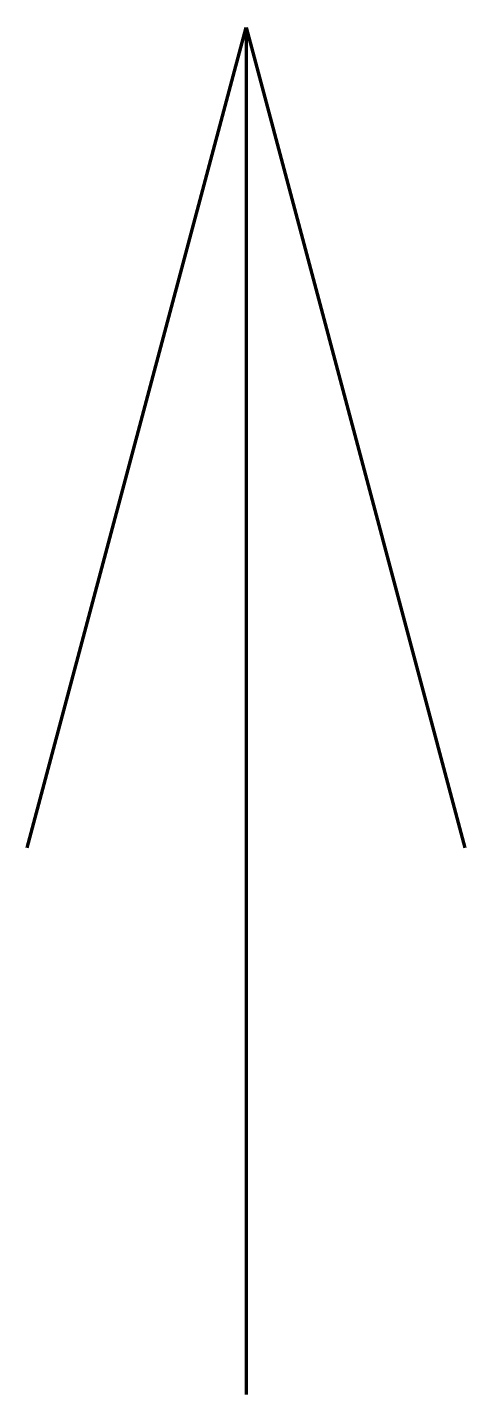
# Model space of a CAD drawing. Header units: millimetres. Extents: x -0.8 to 0.8, y 0 to 5.
import ezdxf

# ---------------------------------------------------------------- set-up
doc = ezdxf.new("R2010")
doc.units = ezdxf.units.MM
doc.layers.get('0').update_dxf_attribs({"linetype": 'CONTINUOUS', "lineweight": 0})

msp = doc.modelspace()

# ---------------------------------------------------------------- linework, layer by layer
at = {"color": 7, "linetype": 'CONTINUOUS', "lineweight": 70}
for p, q in [((-0.8, 2), (0, 5)), ((0, 5), (0.8, 2)), ((0, 5), (0, 0))]:
    msp.add_line(p, q, dxfattribs=at)

doc.saveas('drawing.dxf')
